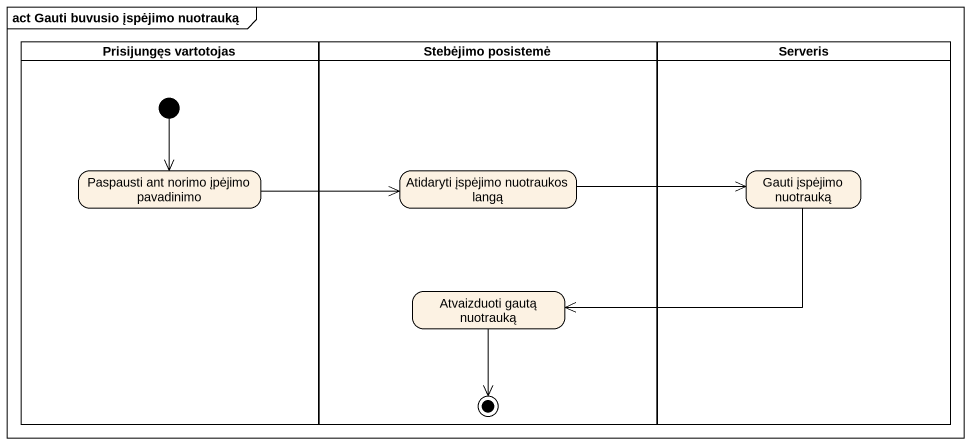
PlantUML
@startuml
mainframe act Gauti buvusio įspėjimo nuotrauką
hide empty description
state "Prisijungęs vartotojas" as Prisijungęs_vartotojas <<partition>> {
  state "Paspausti ant norimo įpėjimo pavadinimo" as Paspausti_ant_norimo
  [*] --> Paspausti_ant_norimo
}
state "Stebėjimo posistemė" as Stebėjimo_posistemė <<partition>> {
  state "Atidaryti įspėjimo nuotraukos langą" as Atidaryti_įspėjimo
  state "Atvaizduoti gautą nuotrauką" as Atvaizduoti_gautą_nuotrauką
  Atvaizduoti_gautą_nuotrauką --> [*]
}
state Serveris <<partition>> {
  state "Gauti įspėjimo nuotrauką" as Gauti_įspėjimo_nuotrauką
}
Paspausti_ant_norimo -right-> Atidaryti_įspėjimo
Atidaryti_įspėjimo -right-> Gauti_įspėjimo_nuotrauką
Gauti_įspėjimo_nuotrauką -left-> Atvaizduoti_gautą_nuotrauką
@enduml
